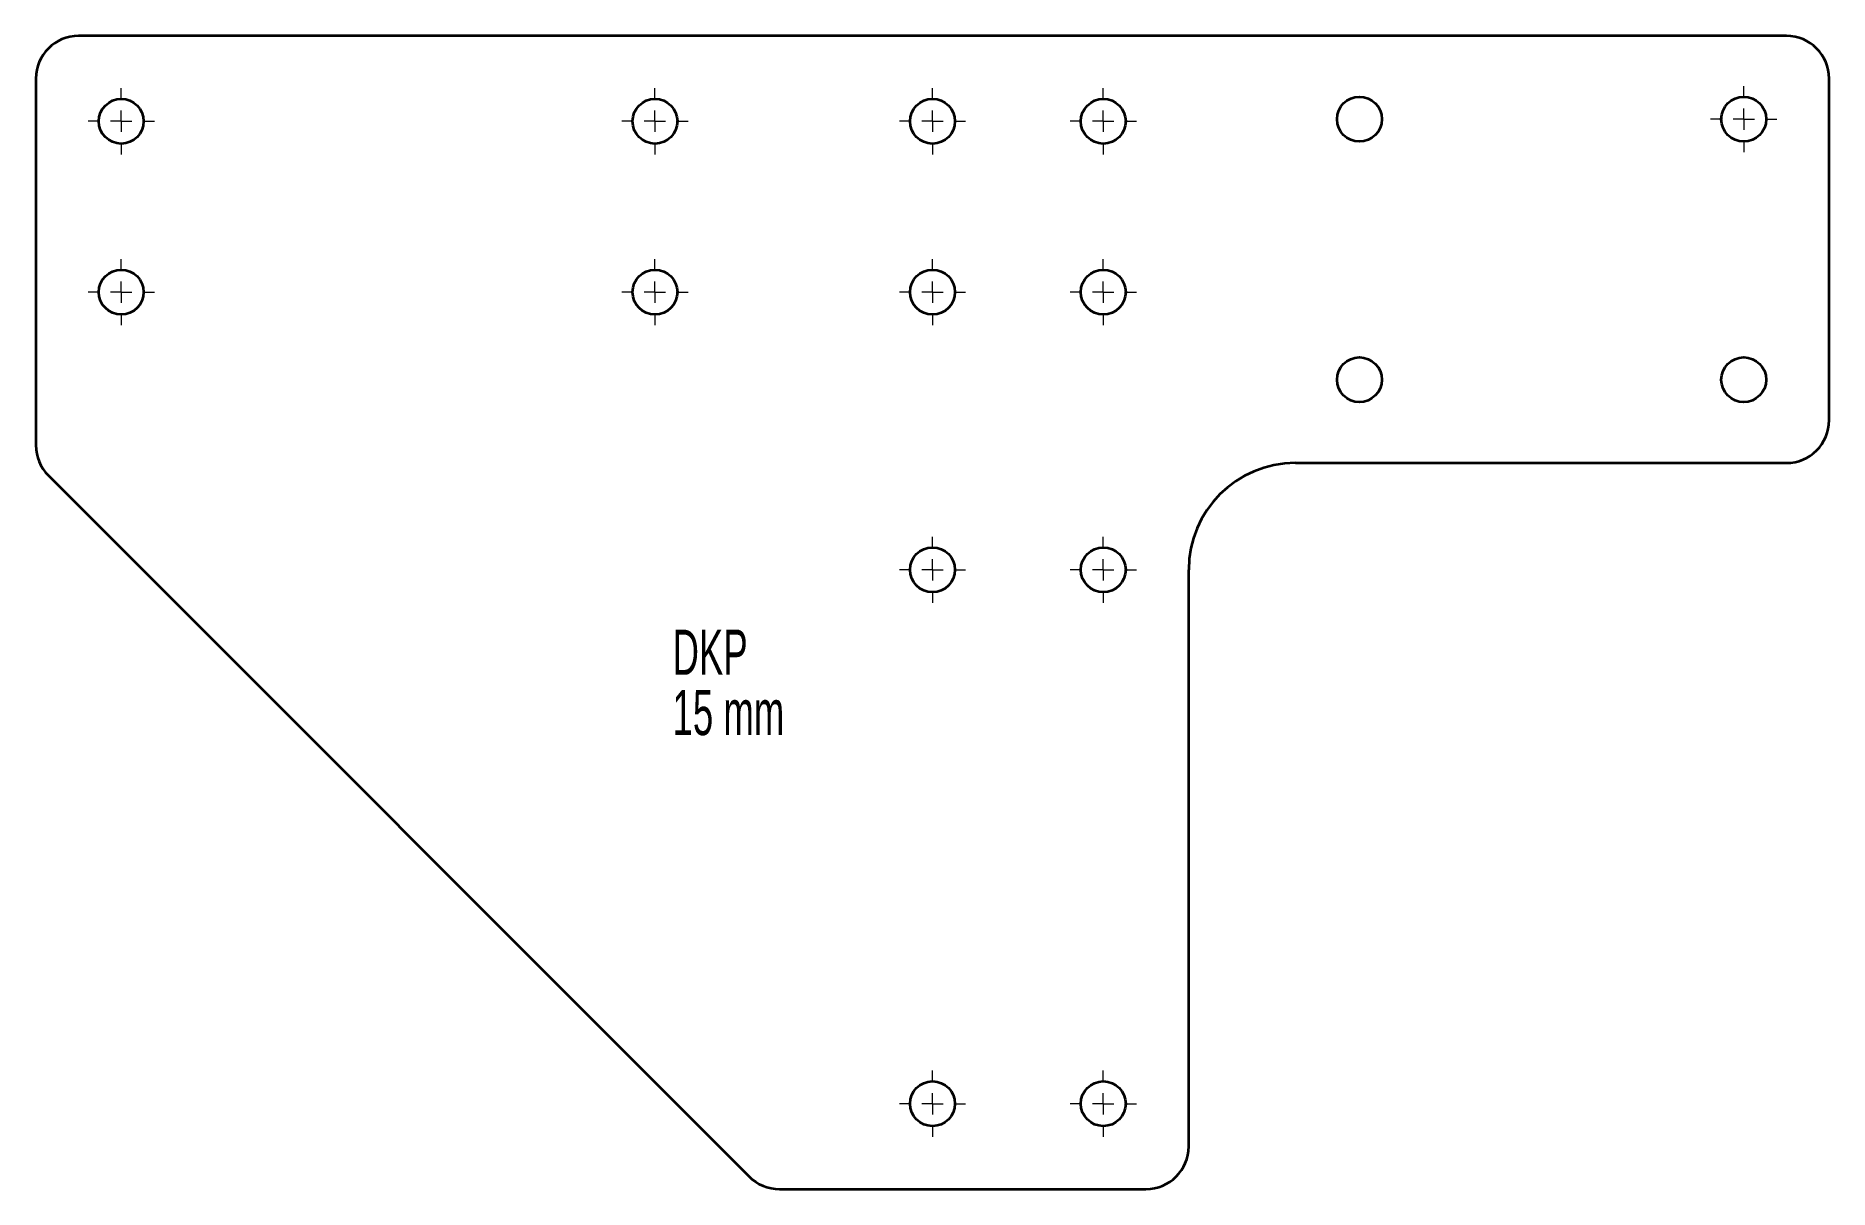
# Model space of a CAD drawing. Header units: millimetres. Extents: x -288 to 132, y 63 to 333.
import ezdxf

# ---------------------------------------------------------------- set-up
doc = ezdxf.new("R2010")
doc.units = ezdxf.units.MM
doc.styles.add('SLDTEXTSTYLE0', font='TXT', dxfattribs={"width": 0.605})

# ---------------------------------------------------------------- blocks, each defined once
blk = doc.blocks.new('SW_NOTE_0')
at = {"color": 0, "linetype": 'Continuous', "lineweight": 0, "char_height": 10.583, "attachment_point": 1, "style": 'SLDTEXTSTYLE0'}
for s, insert in [('DKP', (0, 13.64)), ('15 mm', (0, -0.47))]:
    blk.add_mtext(s, dxfattribs=dict(at, insert=insert))
blk = doc.blocks.new('SW_CENTERMARKSYMBOL_0')
at = {"color": 0, "linetype": 'Continuous', "lineweight": 18}
for p, q in [((0, 5), (0, 7.75)), ((-5, 0), (-7.75, 0)), ((0, 0), (-2.5, 0)), ((0, 0), (0, 2.5)), ((0, 0), (0, -2.5)), ((0, 0), (2.5, 0)), ((5, 0), (7.75, 0)), ((0, -5), (0, -7.75))]:
    blk.add_line(p, q, dxfattribs=at)
blk = doc.blocks.new('SW_CENTERMARKSYMBOL_1')
at = {"color": 0, "linetype": 'Continuous', "lineweight": 18}
for p, q in [((0, 5), (0, 7.75)), ((-5, 0), (-7.75, 0)), ((0, 0), (-2.5, 0)), ((0, 0), (0, 2.5)), ((0, 0), (0, -2.5)), ((0, 0), (2.5, 0)), ((5, 0), (7.75, 0)), ((0, -5), (0, -7.75))]:
    blk.add_line(p, q, dxfattribs=at)
blk = doc.blocks.new('SW_CENTERMARKSYMBOL_2')
at = {"color": 0, "linetype": 'Continuous', "lineweight": 18}
for p, q in [((0, 5), (0, 7.75)), ((-5, 0), (-7.75, 0)), ((0, 0), (-2.5, 0)), ((0, 0), (0, 2.5)), ((0, 0), (0, -2.5)), ((0, 0), (2.5, 0)), ((5, 0), (7.75, 0)), ((0, -5), (0, -7.75))]:
    blk.add_line(p, q, dxfattribs=at)
blk = doc.blocks.new('SW_CENTERMARKSYMBOL_3')
at = {"color": 0, "linetype": 'Continuous', "lineweight": 18}
for p, q in [((0, 5), (0, 7.75)), ((-5, 0), (-7.75, 0)), ((0, 0), (-2.5, 0)), ((0, 0), (0, 2.5)), ((0, 0), (0, -2.5)), ((0, 0), (2.5, 0)), ((5, 0), (7.75, 0)), ((0, -5), (0, -7.75))]:
    blk.add_line(p, q, dxfattribs=at)
blk = doc.blocks.new('SW_CENTERMARKSYMBOL_4')
at = {"color": 0, "linetype": 'Continuous', "lineweight": 18}
for p, q in [((0, 5), (0, 7.75)), ((-5, 0), (-7.75, 0)), ((0, 0), (-2.5, 0)), ((0, 0), (0, 2.5)), ((0, 0), (0, -2.5)), ((0, 0), (2.5, 0)), ((5, 0), (7.75, 0)), ((0, -5), (0, -7.75))]:
    blk.add_line(p, q, dxfattribs=at)
blk = doc.blocks.new('SW_CENTERMARKSYMBOL_5')
at = {"color": 0, "linetype": 'Continuous', "lineweight": 18}
for p, q in [((0, 5), (0, 7.75)), ((-5, 0), (-7.75, 0)), ((0, 0), (-2.5, 0)), ((0, 0), (0, 2.5)), ((0, 0), (0, -2.5)), ((0, 0), (2.5, 0)), ((5, 0), (7.75, 0)), ((0, -5), (0, -7.75))]:
    blk.add_line(p, q, dxfattribs=at)
blk = doc.blocks.new('SW_CENTERMARKSYMBOL_6')
at = {"color": 0, "linetype": 'Continuous', "lineweight": 18}
for p, q in [((0, 5), (0, 7.75)), ((-5, 0), (-7.75, 0)), ((0, 0), (-2.5, 0)), ((0, 0), (0, 2.5)), ((0, 0), (0, -2.5)), ((0, 0), (2.5, 0)), ((5, 0), (7.75, 0)), ((0, -5), (0, -7.75))]:
    blk.add_line(p, q, dxfattribs=at)
blk = doc.blocks.new('SW_CENTERMARKSYMBOL_7')
at = {"color": 0, "linetype": 'Continuous', "lineweight": 18}
for p, q in [((0, 5), (0, 7.75)), ((-5, 0), (-7.75, 0)), ((0, 0), (-2.5, 0)), ((0, 0), (0, 2.5)), ((0, 0), (0, -2.5)), ((0, 0), (2.5, 0)), ((5, 0), (7.75, 0)), ((0, -5), (0, -7.75))]:
    blk.add_line(p, q, dxfattribs=at)
blk = doc.blocks.new('SW_CENTERMARKSYMBOL_8')
at = {"color": 0, "linetype": 'Continuous', "lineweight": 18}
for p, q in [((0, 5), (0, 7.75)), ((-5, 0), (-7.75, 0)), ((0, 0), (-2.5, 0)), ((0, 0), (0, 2.5)), ((0, 0), (0, -2.5)), ((0, 0), (2.5, 0)), ((5, 0), (7.75, 0)), ((0, -5), (0, -7.75))]:
    blk.add_line(p, q, dxfattribs=at)
blk = doc.blocks.new('SW_CENTERMARKSYMBOL_9')
at = {"color": 0, "linetype": 'Continuous', "lineweight": 18}
for p, q in [((0, 5), (0, 7.75)), ((-5, 0), (-7.75, 0)), ((0, 0), (-2.5, 0)), ((0, 0), (0, 2.5)), ((0, 0), (0, -2.5)), ((0, 0), (2.5, 0)), ((5, 0), (7.75, 0)), ((0, -5), (0, -7.75))]:
    blk.add_line(p, q, dxfattribs=at)
blk = doc.blocks.new('SW_CENTERMARKSYMBOL_10')
at = {"color": 0, "linetype": 'Continuous', "lineweight": 18}
for p, q in [((0, 5), (0, 7.75)), ((-5, 0), (-7.75, 0)), ((0, 0), (-2.5, 0)), ((0, 0), (0, 2.5)), ((0, 0), (0, -2.5)), ((0, 0), (2.5, 0)), ((5, 0), (7.75, 0)), ((0, -5), (0, -7.75))]:
    blk.add_line(p, q, dxfattribs=at)
blk = doc.blocks.new('SW_CENTERMARKSYMBOL_11')
at = {"color": 0, "linetype": 'Continuous', "lineweight": 18}
for p, q in [((0, 5), (0, 7.75)), ((-5, 0), (-7.75, 0)), ((0, 0), (-2.5, 0)), ((0, 0), (0, 2.5)), ((0, 0), (0, -2.5)), ((0, 0), (2.5, 0)), ((5, 0), (7.75, 0)), ((0, -5), (0, -7.75))]:
    blk.add_line(p, q, dxfattribs=at)
blk = doc.blocks.new('SW_CENTERMARKSYMBOL_12')
at = {"color": 0, "linetype": 'Continuous', "lineweight": 18}
for p, q in [((0, 5), (0, 7.75)), ((-5, 0), (-7.75, 0)), ((0, 0), (-2.5, 0)), ((0, 0), (0, 2.5)), ((0, 0), (0, -2.5)), ((0, 0), (2.5, 0)), ((5, 0), (7.75, 0)), ((0, -5), (0, -7.75))]:
    blk.add_line(p, q, dxfattribs=at)

msp = doc.modelspace()

# ---------------------------------------------------------------- linework, layer by layer
at = {"color": 7, "linetype": 'Continuous', "lineweight": 35}
for p, q in [((122.39, 333.13), (-277.61, 333.13)), ((-287.61, 323.13), (-287.61, 237.27)), ((132.39, 243.13), (132.39, 323.13)), ((7.39, 233.13), (122.39, 233.13)), ((-284.68, 230.2), (-120.54, 66.06)), ((-17.61, 73.13), (-17.61, 208.13)), ((-113.47, 63.13), (-27.61, 63.13))]:
    msp.add_line(p, q, dxfattribs=at)
for centre in [(-267.61, 313.13), (-142.61, 313.13), (-77.61, 313.13), (-37.61, 313.13), (22.39, 313.63), (112.39, 313.63), (-267.61, 273.13), (-142.61, 273.13), (-77.61, 273.13), (-37.61, 273.13), (22.39, 252.63), (112.39, 252.63), (-77.61, 208.13), (-37.61, 208.13), (-77.61, 83.13), (-37.61, 83.13)]:
    msp.add_circle(centre, 5.25, dxfattribs=at)
for centre, radius, start, end in [((-277.61, 323.13), 10, 90, 180), ((122.39, 323.13), 10, 0, 90), ((122.39, 243.13), 10, 270, 0), ((-277.61, 237.27), 10, 180, 225), ((7.39, 208.13), 25, 90, 180), ((-27.61, 73.13), 10, 270, 0), ((-113.47, 73.13), 10, 225, 270)]:
    msp.add_arc(centre, radius, start, end, dxfattribs=at)

# ---------------------------------------------------------------- block references
at = {"color": 7, "linetype": 'Continuous', "lineweight": 18}
for name, p in [('SW_CENTERMARKSYMBOL_6', (-267.61, 313.13)), ('SW_CENTERMARKSYMBOL_5', (-142.61, 313.13)), ('SW_CENTERMARKSYMBOL_9', (-77.61, 313.13)), ('SW_CENTERMARKSYMBOL_11', (-37.61, 313.13)), ('SW_CENTERMARKSYMBOL_12', (112.39, 313.63)), ('SW_CENTERMARKSYMBOL_7', (-267.61, 273.13)), ('SW_CENTERMARKSYMBOL_4', (-142.61, 273.13)), ('SW_CENTERMARKSYMBOL_10', (-77.61, 273.13)), ('SW_CENTERMARKSYMBOL_8', (-37.61, 273.13)), ('SW_CENTERMARKSYMBOL_3', (-77.61, 208.13)), ('SW_CENTERMARKSYMBOL_2', (-37.61, 208.13)), ('SW_CENTERMARKSYMBOL_0', (-77.61, 83.13)), ('SW_CENTERMARKSYMBOL_1', (-37.61, 83.13))]:
    msp.add_blockref(name, p, dxfattribs=at)
at = {"color": 7, "linetype": 'Continuous', "lineweight": 0}
msp.add_blockref('SW_NOTE_0', (-138.49, 180.48), dxfattribs=at)

doc.saveas('drawing.dxf')
